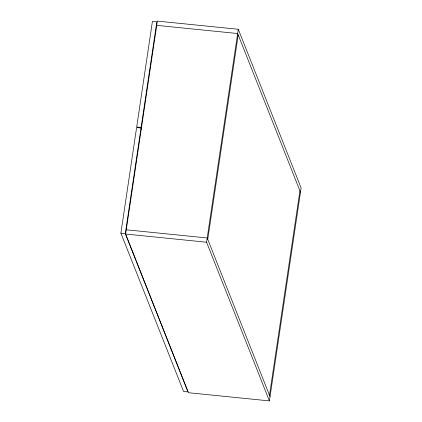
<?xml version="1.0" encoding="UTF-8"?>
<svg xmlns="http://www.w3.org/2000/svg" width="422" height="422" viewBox="0 0 422 422"><rect width="100%" height="100%" fill="white"/><g stroke="black" fill="none" stroke-linecap="round" stroke-linejoin="round"><path stroke-width="0.63" d="M141.027 128.008L125.297 233.598L187.975 391.89L183.559 391.447L120.882 233.15L136.612 127.565L141.027 128.008L141.512 129.232M141.112 127.418L156.842 21.833L152.426 21.385L136.696 126.969L141.112 127.418L141.597 128.641M125.624 234.046L157.348 21.1L238.293 29.276L301.118 187.954L269.4 400.9L188.449 392.724L125.624 234.046L206.574 242.223L269.4 400.9M206.574 242.223L238.293 29.276M207.745 239.327L238.198 34.894M269.494 395.282L299.942 190.85M156.71 25.357L237.66 33.538L300.48 192.21M126.262 229.79L207.207 237.966L270.033 396.643M120.882 233.15L125.297 233.598"/></g></svg>
